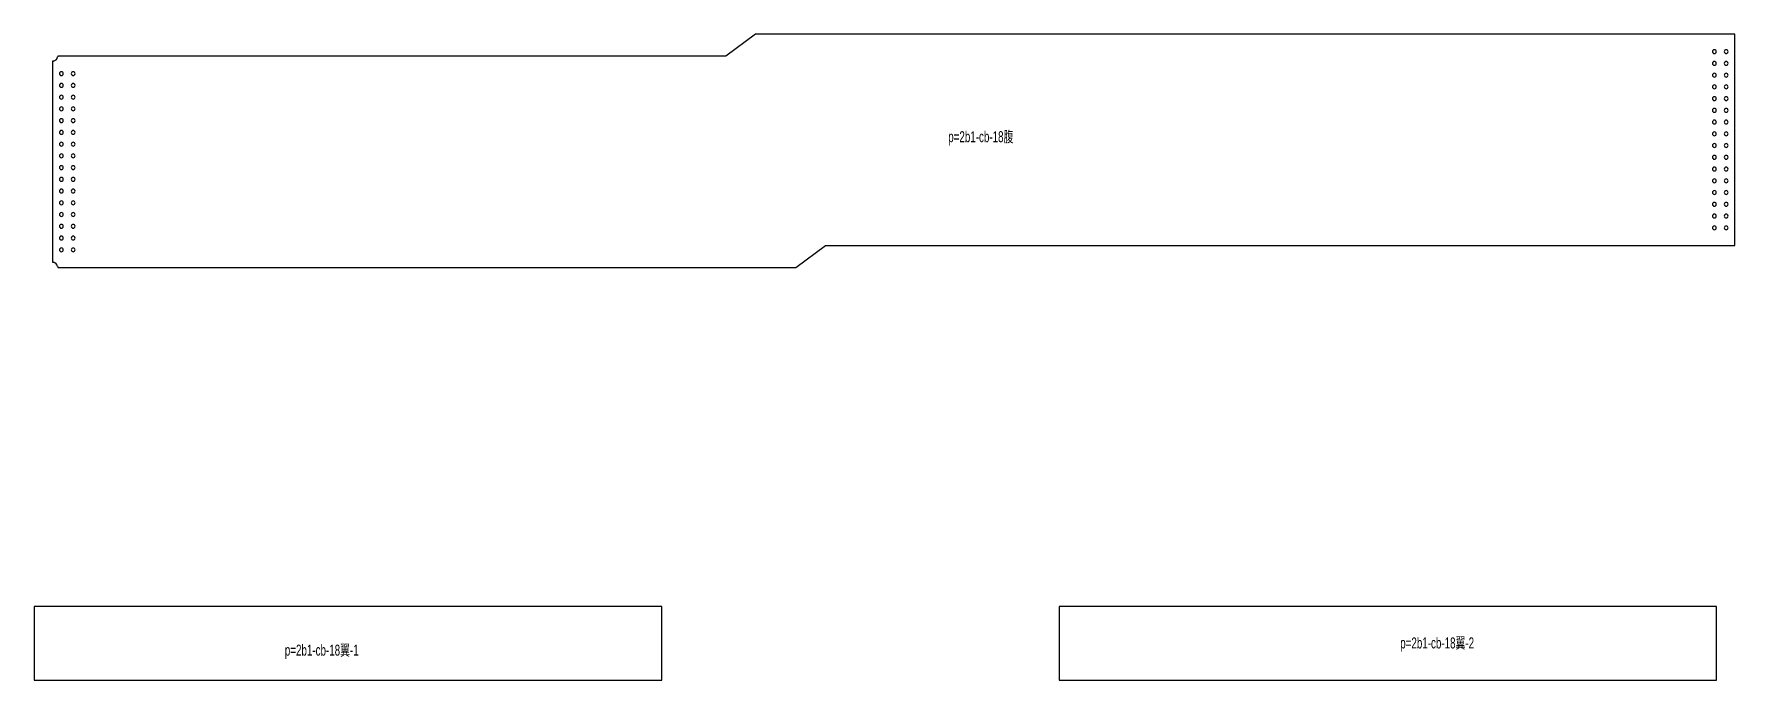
# Model space of a CAD drawing. Header units: millimetres. Extents: x 432 to 12018, y 370 to 4771.
import ezdxf

# ---------------------------------------------------------------- set-up
doc = ezdxf.new("R2010")
doc.units = ezdxf.units.MM
doc.layers.add('PartMark', color=3, linetype='Continuous', lineweight=0)
doc.styles.add('romsim', font='ARIAL.TTF')

msp = doc.modelspace()

# ---------------------------------------------------------------- linework, layer by layer
at = {"color": 7}
for p, q in [((5347, 4771), (5145, 4621)), ((7542, 4771), (5347, 4771)), ((12018, 4771), (7542, 4771)), ((7542, 4771), (7542, 4771)), ((12018, 3331), (12018, 4771)), ((12018, 4771), (12018, 4771)), ((564, 4586), (558, 4586)), ((558, 4586), (558, 3216)), ((5145, 4621), (593, 4621)), ((593, 4621), (593, 4616)), ((5621, 3181), (5823, 3331)), ((5823, 3331), (7542, 3331)), ((7542, 3331), (7542, 3331)), ((7542, 3331), (12018, 3331)), ((558, 3216), (564, 3216)), ((593, 3187), (593, 3181)), ((593, 3181), (5621, 3181)), ((432, 870), (432, 370)), ((4708, 870), (432, 870)), ((4708, 370), (4708, 870)), ((7415, 870), (7415, 370)), ((11892, 870), (7415, 870)), ((11892, 370), (11892, 870)), ((432, 370), (4708, 370)), ((7415, 370), (11892, 370))]:
    msp.add_line(p, q, dxfattribs=at)
for centre, radius, start, end in [((11878, 4651), 13, 0, 180), ((11878, 4651), 13, 180, 0), ((11958, 4651), 13, 0, 180), ((11958, 4651), 13, 180, 0), ((558, 4621), 35, 279, 351), ((11878, 4571), 13, 0, 180), ((11878, 4571), 13, 180, 0), ((11958, 4571), 13, 0, 180), ((11958, 4571), 13, 180, 0), ((618, 4501), 13, 0, 180), ((618, 4501), 13, 180, 0), ((618, 4421), 13, 0, 180), ((618, 4421), 13, 180, 0), ((698, 4501), 13, 0, 180), ((698, 4501), 13, 180, 0), ((698, 4421), 13, 0, 180), ((698, 4421), 13, 180, 0), ((11878, 4491), 13, 0, 180), ((11878, 4491), 13, 180, 0), ((11878, 4411), 13, 0, 180), ((11878, 4411), 13, 180, 0), ((11958, 4491), 13, 0, 180), ((11958, 4491), 13, 180, 0), ((11958, 4411), 13, 0, 180), ((11958, 4411), 13, 180, 0), ((618, 4341), 13, 0, 180), ((618, 4341), 13, 180, 0), ((698, 4341), 13, 0, 180), ((698, 4341), 13, 180, 0), ((11878, 4331), 13, 0, 180), ((11878, 4331), 13, 180, 0), ((11958, 4331), 13, 0, 180), ((11958, 4331), 13, 180, 0), ((618, 4261), 13, 0, 180), ((618, 4261), 13, 180, 0), ((618, 4181), 13, 0, 180), ((618, 4181), 13, 180, 0), ((698, 4261), 13, 0, 180), ((698, 4261), 13, 180, 0), ((698, 4181), 13, 0, 180), ((698, 4181), 13, 180, 0), ((11878, 4251), 13, 0, 180), ((11878, 4251), 13, 180, 0), ((11878, 4171), 13, 0, 180), ((11958, 4251), 13, 0, 180), ((11958, 4251), 13, 180, 0), ((11958, 4171), 13, 0, 180), ((618, 4101), 13, 0, 180), ((618, 4101), 13, 180, 0), ((698, 4101), 13, 0, 180), ((698, 4101), 13, 180, 0), ((11878, 4171), 13, 180, 0), ((11878, 4091), 13, 0, 180), ((11878, 4091), 13, 180, 0), ((11958, 4171), 13, 180, 0), ((11958, 4091), 13, 0, 180), ((11958, 4091), 13, 180, 0), ((618, 4021), 13, 0, 180), ((618, 4021), 13, 180, 0), ((618, 3941), 13, 0, 180), ((618, 3941), 13, 180, 0), ((698, 4021), 13, 0, 180), ((698, 4021), 13, 180, 0), ((698, 3941), 13, 0, 180), ((698, 3941), 13, 180, 0), ((11878, 4011), 13, 0, 180), ((11878, 4011), 13, 180, 0), ((11878, 3931), 13, 0, 180), ((11958, 4011), 13, 0, 180), ((11958, 4011), 13, 180, 0), ((11958, 3931), 13, 0, 180), ((618, 3861), 13, 0, 180), ((618, 3861), 13, 180, 0), ((698, 3861), 13, 0, 180), ((698, 3861), 13, 180, 0), ((11878, 3931), 13, 180, 0), ((11878, 3851), 13, 0, 180), ((11878, 3851), 13, 180, 0), ((11958, 3931), 13, 180, 0), ((11958, 3851), 13, 0, 180), ((11958, 3851), 13, 180, 0), ((618, 3781), 13, 0, 180), ((618, 3781), 13, 180, 0), ((618, 3701), 13, 0, 180), ((698, 3781), 13, 0, 180), ((698, 3781), 13, 180, 0), ((698, 3701), 13, 0, 180), ((11878, 3771), 13, 0, 180), ((11878, 3771), 13, 180, 0), ((11958, 3771), 13, 0, 180), ((11958, 3771), 13, 180, 0), ((618, 3701), 13, 180, 0), ((618, 3621), 13, 0, 180), ((618, 3621), 13, 180, 0), ((698, 3701), 13, 180, 0), ((698, 3621), 13, 0, 180), ((698, 3621), 13, 180, 0), ((11878, 3691), 13, 0, 180), ((11878, 3691), 13, 180, 0), ((11878, 3611), 13, 0, 180), ((11878, 3611), 13, 180, 0), ((11958, 3691), 13, 0, 180), ((11958, 3691), 13, 180, 0), ((11958, 3611), 13, 0, 180), ((11958, 3611), 13, 180, 0), ((618, 3541), 13, 0, 180), ((618, 3541), 13, 180, 0), ((698, 3541), 13, 0, 180), ((698, 3541), 13, 180, 0), ((11878, 3531), 13, 0, 180), ((11878, 3531), 13, 180, 0), ((11958, 3531), 13, 0, 180), ((11958, 3531), 13, 180, 0), ((618, 3461), 13, 0, 180), ((618, 3461), 13, 180, 0), ((618, 3381), 13, 0, 180), ((618, 3381), 13, 180, 0), ((698, 3461), 13, 0, 180), ((698, 3461), 13, 180, 0), ((698, 3381), 13, 0, 180), ((698, 3381), 13, 180, 0), ((11878, 3451), 13, 0, 180), ((11878, 3451), 13, 180, 0), ((11958, 3451), 13, 0, 180), ((11958, 3451), 13, 180, 0), ((618, 3301), 13, 0, 180), ((618, 3301), 13, 180, 0), ((698, 3301), 13, 0, 180), ((698, 3301), 13, 180, 0), ((558, 3181), 35, 9, 81)]:
    msp.add_arc(centre, radius, start, end, dxfattribs=at)

# ---------------------------------------------------------------- texts
at = {"layer": 'PartMark', "color": 7, "style": 'romsim', "width": 0.6375}
for s, p in [('p=2b1-cb-18腹', (6659, 4034)), ('p=2b1-cb-18翼-1', (2140, 536)), ('p=2b1-cb-18翼-2', (9738, 585))]:
    msp.add_text(s, height=75, dxfattribs=at).set_placement(p)

doc.saveas('drawing.dxf')
